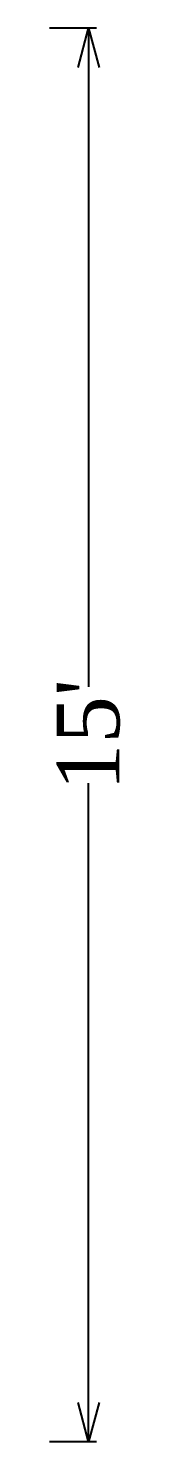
# Model space of a CAD drawing. Header units: inches. Extents: x -163735 to 106394, y -4543 to 35159.
# Drawn here: x -75217.2 to -75206, y 10162.5 to 10342.5 of the extents above; entities that cross this region are included whole.
import ezdxf

# ---------------------------------------------------------------- set-up
doc = ezdxf.new("R2010")
doc.units = ezdxf.units.IN
doc.header["$MEASUREMENT"] = 0
doc.layers.add('wall', color=7, linetype='Continuous', lineweight=15)
doc.styles.get("Standard").update_dxf_attribs({"font": 'times.ttf'})
doc.dimstyles.new('FEET', dxfattribs={"dimtxt": 8, "dimasz": 5, "dimexe": 5, "dimexo": 5, "dimgap": 0.09, "dimtad": 0, "dimdec": 0, "dimzin": 0, "dimdsep": 46, "dimlunit": 4, "dimtxsty": 'Standard', "dimblk": 'OPEN30', "dimcen": 0.09, "dimadec": 0, "dimazin": 0, "dimtfac": 1, "dimtdec": 0, "dimtofl": 0, "dimtmove": 0, "dimatfit": 3, "dimfxl": 0.18, "dimtolj": 1, "dimtzin": 0, "dimarcsym": 0})

# ---------------------------------------------------------------- blocks, each defined once
blk = doc.blocks.new('_Open30')
at = {"color": 0, "linetype": 'ByBlock', "lineweight": -2}
for p, q in [((-1, 0.268), (0, 0)), ((0, 0), (-1, -0.268)), ((0, 0), (-1, 0))]:
    blk.add_line(p, q, dxfattribs=at)
blk = doc.blocks.new('*D417')
at = {"layer": 'Defpoints', "color": 0, "lineweight": 30}
for p in [(-75206, 10342.5), (-75212, 10162.5), (-75206, 10162.5)]:
    blk.add_point(p, dxfattribs=at)
at = {"layer": 'wall', "color": 0, "lineweight": -2}
for p, q in [((-75211, 10342.5), (-75217, 10342.5)), ((-75212, 10337.5), (-75212, 10258.62)), ((-75212, 10167.5), (-75212, 10246.38)), ((-75211, 10162.5), (-75217, 10162.5))]:
    blk.add_line(p, q, dxfattribs=at)
at = {"layer": 'wall', "color": 0, "lineweight": -2, "xscale": 5, "yscale": 5, "zscale": 5}
for p, rotation in [((-75212, 10342.5), 90), ((-75212, 10162.5), 270)]:
    blk.add_blockref('_Open30', p, dxfattribs=dict(at, rotation=rotation))
at = {"layer": 'wall', "color": 0, "lineweight": 13, "insert": (-75212, 10252.5), "char_height": 8, "attachment_point": 5, "rotation": 90}
blk.add_mtext("\\A1;15'", dxfattribs=at)

msp = doc.modelspace()

# ---------------------------------------------------------------- dimensions: what is measured, and where the dimension line sits
at = {"layer": 'wall', "lineweight": 13}
dim = msp.add_linear_dim(base=(-75212, 10162.5), p1=(-75206, 10342.5), p2=(-75206, 10162.5), angle=90, dimstyle='FEET', dxfattribs=at)
dim.commit()
dim.dimension.update_dxf_attribs({"geometry": '*D417', "text_midpoint": (-75212, 10252.5)})

doc.saveas('drawing.dxf')
